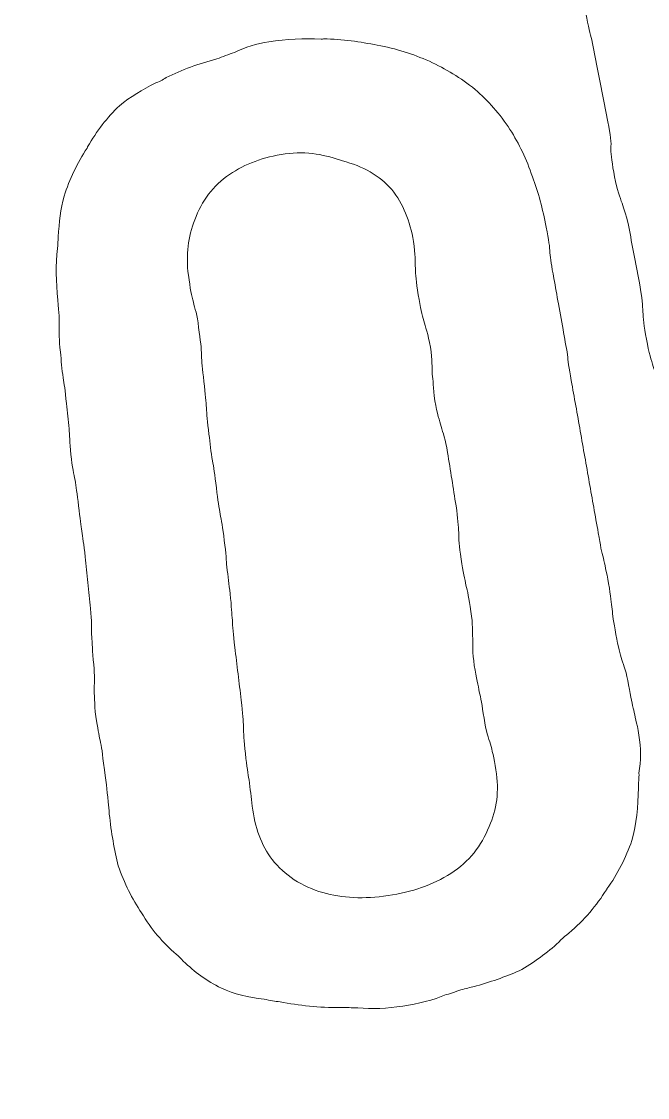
# Model space of a CAD drawing. Header units: inches. Extents: x 66 to 1014, y -940 to -139.
# Drawn here: x 813.6 to 856.4, y -654.5 to -581.1 of the extents above; entities that cross this region are included whole.
import ezdxf

# ---------------------------------------------------------------- set-up
doc = ezdxf.new("R2010")
doc.units = ezdxf.units.IN
doc.header["$MEASUREMENT"] = 0
doc.layers.add('Layer 1', color=7, linetype='Continuous')

# ---------------------------------------------------------------- blocks, each defined once
blk = doc.blocks.new('block 57')
at = {"layer": 'Layer 1', "lineweight": 0}
for points, knots in [([(893.201, -597.286), (897.62, -579.355), (938.695, -527.619), (928.81, -509.165), (928.034, -508.642), (927.006, -508.371), (925.96, -508.371), (913.477, -508.371), (876.821, -539.056), (795.447, -542.429), (786.878, -542.7), (778.815, -542.952), (771.275, -542.952), (701.084, -542.952), (675.613, -529.17), (675.613, -529.17), (675.613, -529.17), (674.314, -510.464), (674.314, -510.464), (674.314, -510.464), (674.837, -503.447), (671.446, -503.952), (653.515, -504.475), (546.669, -593.119), (546.669, -593.119), (546.669, -593.119), (539.381, -597.286), (538.858, -605.873), (538.353, -613.413), (551.089, -620.16), (551.089, -620.16), (551.089, -620.16), (652.721, -699.46), (652.721, -699.46), (652.721, -699.46), (659.233, -703.88), (663.653, -703.88), (664.681, -703.88), (665.998, -703.609), (666.503, -702.581), (667.297, -701.534), (668.072, -676.063), (668.072, -676.063), (668.072, -676.063), (719.286, -693.741), (771.797, -693.741), (775.694, -693.741), (779.338, -693.741), (782.981, -693.471), (838.867, -690.873), (941.041, -665.925), (941.564, -644.855), (942.592, -637.315), (890.603, -610.292), (893.201, -597.286)], [0, 0, 0, 0, 1, 1, 1, 2, 2, 2, 3, 3, 3, 4, 4, 4, 5, 5, 5, 6, 6, 6, 7, 7, 7, 8, 8, 8, 9, 9, 9, 10, 10, 10, 11, 11, 11, 12, 12, 12, 13, 13, 13, 14, 14, 14, 15, 15, 15, 16, 16, 16, 17, 17, 17, 18, 18, 18, 18]), ([(896.863, -627.484), (896.61, -628.764), (896.159, -629.955), (895.528, -631.037), (894.95, -632.21), (894.247, -633.274), (893.273, -634.248), (892.335, -635.168), (891.271, -635.962), (890.008, -636.72), (888.853, -637.459), (887.608, -638.091), (886.238, -638.632), (885.029, -639.119), (883.676, -639.534), (882.215, -639.877), (880.736, -640.238), (879.347, -640.454), (878.048, -640.526), (876.587, -640.652), (875.198, -640.634), (873.863, -640.49), (872.474, -640.382), (871.157, -640.075), (870.003, -639.624), (868.722, -639.173), (867.585, -638.596), (866.557, -637.856), (865.619, -637.099), (864.771, -636.233), (864.086, -635.168), (863.923, -634.97), (863.797, -634.808), (863.635, -634.591), (863.057, -633.852), (862.57, -633.058), (862.192, -632.174), (861.723, -631.128), (861.344, -630.009), (861.127, -628.782), (860.947, -627.809), (860.893, -627.303), (860.875, -626.87), (860.965, -626.438), (860.875, -625.932), (860.694, -624.958), (860.514, -624.038), (860.424, -623.551), (860.297, -623.136), (860.225, -622.722), (860.081, -622.235), (859.901, -621.278), (859.72, -620.358), (859.684, -619.835), (859.648, -619.42), (859.63, -618.987), (859.594, -618.482), (859.413, -617.526), (859.287, -616.913), (859.179, -616.3), (859.071, -615.686), (858.944, -615.055), (858.836, -614.423), (858.71, -613.81), (858.548, -612.89), (858.349, -612.403), (858.205, -612.006), (858.079, -611.591), (857.88, -611.122), (857.7, -610.148), (857.537, -609.228), (857.537, -608.705), (857.501, -608.29), (857.429, -607.875), (857.429, -607.352), (857.249, -606.396), (857.086, -605.476), (856.888, -604.989), (856.762, -604.592), (856.635, -604.195), (856.473, -603.69), (856.293, -602.734), (856.13, -601.814), (856.076, -601.291), (856.058, -600.876), (856.022, -600.461), (856.022, -599.938), (855.842, -599.018), (855.733, -598.387), (855.607, -597.773), (855.481, -597.142), (855.373, -596.529), (855.246, -595.915), (855.138, -595.302), (854.958, -594.346), (854.759, -593.859), (854.633, -593.462), (854.507, -593.065), (854.308, -592.578), (854.128, -591.658), (853.948, -590.738), (853.893, -590.179), (853.857, -589.764), (853.93, -589.313), (853.84, -588.808), (853.659, -587.906), (853.533, -587.274), (853.406, -586.643), (853.298, -586.03), (853.172, -585.417), (853.046, -584.803), (852.938, -584.19), (852.811, -583.577), (852.685, -582.945), (852.577, -582.314), (852.432, -581.917), (852.342, -581.412), (852.162, -580.492), (852, -579.626), (852.504, -578.959), (853.406, -578.778), (854.128, -578.616), (854.489, -578.454), (854.813, -578.345), (855.138, -578.219), (855.571, -578.093), (856.184, -577.912), (856.942, -577.75), (857.303, -577.822), (857.682, -577.786), (858.061, -577.84), (858.403, -577.822), (859.107, -577.66), (859.973, -577.479), (860.55, -577.822), (860.839, -578.67), (860.947, -579.247), (861.073, -579.824), (861.199, -580.402), (861.235, -580.817), (861.344, -581.286), (861.524, -582.152), (861.723, -583.054), (861.921, -583.486), (862.047, -583.847), (862.192, -584.244), (862.372, -584.677), (862.57, -585.597), (862.769, -586.463), (862.805, -586.932), (862.895, -587.329), (862.931, -587.707), (862.985, -588.176), (863.166, -589.096), (863.364, -589.962), (863.508, -590.395), (863.599, -590.81), (863.689, -591.225), (863.815, -591.658), (864.014, -592.542), (864.194, -593.408), (864.338, -593.841), (864.428, -594.256), (864.572, -594.653), (864.717, -595.104), (864.897, -595.969), (865.078, -596.835), (865.132, -597.304), (865.168, -597.719), (865.258, -598.134), (865.294, -598.603), (865.474, -599.469), (865.673, -600.371), (865.727, -600.84), (865.745, -601.219), (865.781, -601.634), (865.836, -602.103), (866.016, -602.987), (866.214, -603.889), (866.359, -604.34), (866.485, -604.736), (866.611, -605.097), (866.81, -605.53), (867.008, -606.432), (867.134, -607.009), (867.261, -607.587), (867.369, -608.164), (867.495, -608.741), (867.621, -609.318), (867.729, -609.896), (867.928, -610.779), (867.964, -611.23), (868, -611.663), (868.09, -612.078), (868.072, -612.547), (868.252, -613.413), (868.379, -613.991), (868.505, -614.568), (868.614, -615.145), (868.74, -615.74), (868.848, -616.318), (868.974, -616.895), (869.154, -617.761), (869.299, -618.194), (869.389, -618.609), (869.516, -619.186), (869.624, -619.763), (869.75, -620.34), (869.93, -621.224), (870.075, -621.657), (870.219, -622.054), (870.345, -622.469), (870.49, -622.902), (870.67, -623.768), (870.869, -624.688), (870.85, -625.157), (870.869, -625.536), (870.796, -625.987), (870.832, -626.456), (871.031, -627.375), (871.301, -628.692), (872.077, -629.775), (872.943, -630.677), (873.863, -631.615), (875.053, -632.21), (876.515, -632.444), (877.867, -632.715), (879.238, -632.823), (880.916, -632.426), (882.468, -632.066), (883.857, -631.434), (884.975, -630.623), (886.184, -629.703), (887.05, -628.566), (887.482, -627.267), (887.699, -626.095), (887.681, -624.85), (887.356, -623.497), (887.212, -622.902), (887.086, -622.307), (886.941, -621.729), (886.797, -621.152), (886.653, -620.575), (886.526, -619.998), (886.382, -619.42), (886.238, -618.843), (886.111, -618.284), (885.967, -617.707), (885.823, -617.129), (885.697, -616.552), (885.48, -615.686), (885.48, -615.217), (885.372, -614.802), (885.336, -614.387), (885.317, -613.9), (885.119, -613.034), (884.903, -612.132), (884.74, -611.699), (884.65, -611.339), (884.542, -610.924), (884.38, -610.491), (884.181, -609.625), (883.947, -608.723), (883.784, -608.272), (883.64, -607.893), (883.55, -607.515), (883.333, -607.099), (883.117, -606.197), (882.919, -605.332), (882.846, -604.863), (882.792, -604.448), (882.702, -604.033), (882.648, -603.564), (882.431, -602.716), (882.287, -602.139), (882.143, -601.562), (881.999, -600.984), (881.872, -600.407), (881.728, -599.848), (881.584, -599.271), (881.439, -598.693), (881.295, -598.116), (881.169, -597.539), (881.024, -596.98), (880.88, -596.402), (880.736, -595.825), (880.519, -594.923), (880.411, -594.508), (880.267, -594.111), (880.158, -593.715), (879.996, -593.264), (879.78, -592.416), (879.563, -591.514), (879.455, -591.045), (879.401, -590.684), (879.257, -590.089), (879.112, -589.493), (878.968, -588.916), (878.751, -588.05), (878.643, -587.599), (878.589, -587.184), (878.499, -586.823), (878.445, -586.354), (878.21, -585.452), (877.994, -584.587), (877.795, -584.154), (877.687, -583.757), (877.543, -583.36), (877.38, -582.927), (877.164, -582.061), (876.947, -581.195), (876.875, -580.745), (876.785, -580.33), (876.731, -579.915), (876.659, -579.446), (876.442, -578.58), (876.226, -577.732), (876.172, -577.263), (876.1, -576.848), (876.009, -576.433), (875.938, -575.964), (875.721, -575.116), (875.522, -574.304), (875.883, -573.727), (876.767, -573.439), (878.102, -573.096), (878.715, -572.879), (879.329, -572.717), (879.942, -572.555), (880.591, -572.338), (881.872, -571.995), (882.684, -571.761), (883.622, -572.086), (883.857, -572.933), (884.109, -573.835), (884.199, -574.341), (884.308, -574.755), (884.434, -575.242), (884.506, -575.712), (884.759, -576.613), (884.993, -577.515), (885.173, -577.948), (885.3, -578.435), (885.462, -578.832), (885.588, -579.319), (885.841, -580.221), (886.075, -581.123), (886.148, -581.592), (886.238, -582.097), (886.292, -582.512), (886.382, -583.017), (886.635, -583.919), (886.797, -584.532), (886.959, -585.164), (887.121, -585.777), (887.194, -586.192), (887.32, -586.697), (887.555, -587.581), (887.807, -588.483), (888.023, -588.916), (888.15, -589.403), (888.312, -589.8), (888.546, -590.269), (888.781, -591.171), (889.016, -592.073), (889.088, -592.524), (889.232, -593.029), (889.395, -593.624), (889.539, -594.238), (889.701, -594.833), (889.954, -595.735), (890.116, -596.168), (890.297, -596.655), (890.405, -597.052), (890.639, -597.521), (890.874, -598.423), (891.108, -599.325), (891.144, -599.848), (891.199, -600.263), (891.288, -600.786), (891.307, -601.255), (891.541, -602.157), (891.776, -603.059), (891.866, -603.564), (891.974, -603.979), (892.046, -604.484), (892.173, -604.935), (892.407, -605.837), (892.641, -606.739), (892.876, -607.208), (893.039, -607.605), (893.327, -608.056), (893.49, -608.488), (893.724, -609.39), (893.977, -610.292), (894.103, -610.798), (894.157, -611.212), (894.283, -611.718), (894.355, -612.169), (894.59, -613.07), (894.824, -613.972), (894.896, -614.478), (895.005, -614.892), (895.113, -615.307), (895.185, -615.812), (895.438, -616.751), (895.672, -617.652), (895.798, -618.158), (895.961, -618.554), (896.123, -619.168), (896.285, -619.781), (896.448, -620.394), (896.772, -621.621), (897.007, -622.757), (897.134, -623.894), (897.169, -625.139), (897.079, -626.329), (896.863, -627.484)], [0, 0, 0, 0, 1, 1, 1, 2, 2, 2, 3, 3, 3, 4, 4, 4, 5, 5, 5, 6, 6, 6, 7, 7, 7, 8, 8, 8, 9, 9, 9, 10, 10, 10, 11, 11, 11, 12, 12, 12, 13, 13, 13, 14, 14, 14, 15, 15, 15, 16, 16, 16, 17, 17, 17, 18, 18, 18, 19, 19, 19, 20, 20, 20, 21, 21, 21, 22, 22, 22, 23, 23, 23, 24, 24, 24, 25, 25, 25, 26, 26, 26, 27, 27, 27, 28, 28, 28, 29, 29, 29, 30, 30, 30, 31, 31, 31, 32, 32, 32, 33, 33, 33, 34, 34, 34, 35, 35, 35, 36, 36, 36, 37, 37, 37, 38, 38, 38, 39, 39, 39, 40, 40, 40, 41, 41, 41, 42, 42, 42, 43, 43, 43, 44, 44, 44, 45, 45, 45, 46, 46, 46, 47, 47, 47, 48, 48, 48, 49, 49, 49, 50, 50, 50, 51, 51, 51, 52, 52, 52, 53, 53, 53, 54, 54, 54, 55, 55, 55, 56, 56, 56, 57, 57, 57, 58, 58, 58, 59, 59, 59, 60, 60, 60, 61, 61, 61, 62, 62, 62, 63, 63, 63, 64, 64, 64, 65, 65, 65, 66, 66, 66, 67, 67, 67, 68, 68, 68, 69, 69, 69, 70, 70, 70, 71, 71, 71, 72, 72, 72, 73, 73, 73, 74, 74, 74, 75, 75, 75, 76, 76, 76, 77, 77, 77, 78, 78, 78, 79, 79, 79, 80, 80, 80, 81, 81, 81, 82, 82, 82, 83, 83, 83, 84, 84, 84, 85, 85, 85, 86, 86, 86, 87, 87, 87, 88, 88, 88, 89, 89, 89, 90, 90, 90, 91, 91, 91, 92, 92, 92, 93, 93, 93, 94, 94, 94, 95, 95, 95, 96, 96, 96, 97, 97, 97, 98, 98, 98, 99, 99, 99, 100, 100, 100, 101, 101, 101, 102, 102, 102, 103, 103, 103, 104, 104, 104, 105, 105, 105, 106, 106, 106, 107, 107, 107, 108, 108, 108, 109, 109, 109, 110, 110, 110, 111, 111, 111, 112, 112, 112, 113, 113, 113, 114, 114, 114, 115, 115, 115, 116, 116, 116, 117, 117, 117, 118, 118, 118, 119, 119, 119, 120, 120, 120, 121, 121, 121, 122, 122, 122, 123, 123, 123, 124, 124, 124, 125, 125, 125, 126, 126, 126, 127, 127, 127, 128, 128, 128, 129, 129, 129, 130, 130, 130, 131, 131, 131, 132, 132, 132, 133, 133, 133, 134, 134, 134, 135, 135, 135, 136, 136, 136, 137, 137, 137, 138, 138, 138, 139, 139, 139, 139]), ([(855.788, -632.354), (855.806, -632.697), (855.751, -633.04), (855.751, -633.365), (855.733, -634.645), (855.607, -635.818), (855.301, -636.954), (854.886, -638.127), (854.344, -639.227), (853.605, -640.256), (853.605, -640.274), (853.587, -640.292), (853.569, -640.31), (852.902, -641.374), (852.053, -642.384), (851.007, -643.268), (850.809, -643.449), (850.611, -643.575), (850.466, -643.737), (849.69, -644.495), (848.771, -645.162), (847.796, -645.757), (846.84, -646.191), (845.83, -646.551), (844.694, -646.876), (844.369, -646.966), (844.044, -647.02), (843.774, -647.11), (843.395, -647.218), (843.016, -647.363), (842.637, -647.471), (841.735, -647.85), (840.707, -648.103), (839.661, -648.247), (838.614, -648.409), (837.55, -648.463), (836.594, -648.373), (836.197, -648.373), (835.801, -648.337), (835.403, -648.355), (833.961, -648.355), (832.589, -648.211), (831.291, -647.958), (830.948, -647.922), (830.605, -647.868), (830.208, -647.778), (829.126, -647.669), (828.152, -647.417), (827.286, -647.02), (826.275, -646.533), (825.446, -645.92), (824.688, -645.18), (824.508, -645), (824.382, -644.838), (824.201, -644.711), (823.299, -643.936), (822.487, -642.998), (821.838, -641.897), (821.189, -640.941), (820.647, -639.859), (820.251, -638.686), (819.98, -637.604), (819.764, -636.395), (819.637, -635.15), (819.619, -634.862), (819.583, -634.591), (819.565, -634.303), (819.475, -633.419), (819.421, -632.968), (819.24, -631.669), (819.15, -630.785), (819.06, -630.334), (818.97, -629.973), (818.934, -629.54), (818.771, -629.089), (818.681, -628.169), (818.609, -627.285), (818.609, -626.816), (818.609, -626.383), (818.627, -625.969), (818.645, -625.554), (818.537, -624.616), (818.465, -623.732), (818.465, -623.263), (818.429, -622.902), (818.429, -622.469), (818.447, -622), (818.356, -621.116), (818.284, -620.539), (818.23, -619.944), (818.176, -619.348), (818.104, -618.771), (818.05, -618.176), (817.996, -617.598), (817.905, -616.714), (817.797, -616.245), (817.761, -615.831), (817.725, -615.47), (817.635, -615.001), (817.545, -614.117), (817.454, -613.251), (817.346, -612.782), (817.31, -612.367), (817.202, -611.952), (817.112, -611.501), (817.022, -610.617), (816.931, -609.733), (816.931, -609.264), (816.895, -608.849), (816.823, -608.272), (816.769, -607.713), (816.715, -607.136), (816.607, -606.197), (816.571, -605.783), (816.48, -605.368), (816.408, -604.791), (816.354, -604.195), (816.3, -603.618), (816.21, -602.734), (816.21, -602.265), (816.21, -601.832), (816.21, -601.417), (816.228, -601.002), (816.12, -600.064), (815.993, -598.82), (815.975, -597.647), (816.102, -596.547), (816.12, -596.276), (816.138, -595.987), (816.156, -595.753), (816.21, -594.761), (816.3, -593.859), (816.552, -592.975), (816.931, -591.82), (817.436, -590.72), (818.122, -589.692), (818.158, -589.638), (818.158, -589.638), (818.158, -589.602), (818.771, -588.537), (819.493, -587.599), (820.323, -586.805), (821.08, -586.192), (821.91, -585.705), (822.776, -585.254), (823.011, -585.182), (823.299, -585.056), (823.516, -584.875), (824.58, -584.37), (825.735, -583.919), (826.979, -583.613), (827.394, -583.45), (827.755, -583.306), (828.188, -583.162), (828.909, -582.819), (829.703, -582.548), (830.533, -582.44), (831.723, -582.26), (832.932, -582.206), (834.086, -582.26), (834.141, -582.26), (834.213, -582.242), (834.267, -582.242), (835.548, -582.26), (836.756, -582.44), (837.929, -582.675), (839.21, -582.891), (840.346, -583.27), (841.483, -583.775), (842.601, -584.28), (843.611, -584.911), (844.603, -585.687), (845.487, -586.463), (846.299, -587.365), (846.984, -588.429), (847.616, -589.403), (848.103, -590.449), (848.518, -591.658), (848.915, -592.704), (849.222, -593.841), (849.456, -595.086), (849.618, -595.987), (849.709, -596.457), (849.709, -596.835), (849.745, -597.25), (849.817, -597.719), (849.979, -598.585), (850.087, -599.162), (850.196, -599.74), (850.286, -600.335), (850.286, -600.335), (850.611, -602.067), (850.611, -602.067), (850.7, -602.662), (850.809, -603.239), (850.917, -603.816), (850.935, -604.195), (851.007, -604.646), (851.169, -605.566), (851.278, -606.144), (851.368, -606.703), (851.476, -607.28), (851.585, -607.857), (851.675, -608.434), (851.783, -609.012), (851.891, -609.589), (851.981, -610.184), (852.089, -610.761), (852.198, -611.339), (852.288, -611.916), (852.396, -612.511), (852.504, -613.07), (852.595, -613.648), (852.703, -614.207), (852.793, -614.784), (852.902, -615.361), (853.01, -615.957), (853.154, -616.823), (853.244, -617.274), (853.37, -617.689), (853.442, -618.103), (853.569, -618.554), (853.713, -619.42), (853.875, -620.304), (853.893, -620.755), (853.966, -621.17), (853.984, -621.549), (854.056, -622.018), (854.218, -622.884), (854.38, -623.804), (854.507, -624.201), (854.615, -624.616), (854.742, -625.012), (854.94, -625.463), (855.084, -626.329), (855.228, -627.213), (855.319, -627.664), (855.445, -628.061), (855.499, -628.44), (855.644, -628.891), (855.788, -629.757), (855.932, -630.623), (855.932, -631.543), (855.788, -632.354)], [0, 0, 0, 0, 1, 1, 1, 2, 2, 2, 3, 3, 3, 4, 4, 4, 5, 5, 5, 6, 6, 6, 7, 7, 7, 8, 8, 8, 9, 9, 9, 10, 10, 10, 11, 11, 11, 12, 12, 12, 13, 13, 13, 14, 14, 14, 15, 15, 15, 16, 16, 16, 17, 17, 17, 18, 18, 18, 19, 19, 19, 20, 20, 20, 21, 21, 21, 22, 22, 22, 23, 23, 23, 24, 24, 24, 25, 25, 25, 26, 26, 26, 27, 27, 27, 28, 28, 28, 29, 29, 29, 30, 30, 30, 31, 31, 31, 32, 32, 32, 33, 33, 33, 34, 34, 34, 35, 35, 35, 36, 36, 36, 37, 37, 37, 38, 38, 38, 39, 39, 39, 40, 40, 40, 41, 41, 41, 42, 42, 42, 43, 43, 43, 44, 44, 44, 45, 45, 45, 46, 46, 46, 47, 47, 47, 48, 48, 48, 49, 49, 49, 50, 50, 50, 51, 51, 51, 52, 52, 52, 53, 53, 53, 54, 54, 54, 55, 55, 55, 56, 56, 56, 57, 57, 57, 58, 58, 58, 59, 59, 59, 60, 60, 60, 61, 61, 61, 62, 62, 62, 63, 63, 63, 64, 64, 64, 65, 65, 65, 66, 66, 66, 67, 67, 67, 68, 68, 68, 69, 69, 69, 70, 70, 70, 71, 71, 71, 72, 72, 72, 73, 73, 73, 74, 74, 74, 75, 75, 75, 76, 76, 76, 77, 77, 77, 78, 78, 78, 79, 79, 79, 80, 80, 80, 81, 81, 81, 81])]:
    blk.add_open_spline(points, degree=3, knots=knots, dxfattribs=at)
blk = doc.blocks.new('block 56')
at = {"layer": 'Layer 1', "lineweight": 0}
for points in [[(846.029, -632.138), (845.884, -631.272), (845.758, -630.767), (845.65, -630.37), (845.523, -629.955), (845.343, -629.522), (845.216, -628.602), (845.072, -627.664), (845, -627.213), (844.892, -626.798), (844.82, -626.383), (844.694, -625.897), (844.549, -625.012), (844.423, -624.093), (844.441, -623.569), (844.441, -623.155), (844.423, -622.722), (844.459, -622.235), (844.315, -621.314), (844.171, -620.394), (844.098, -619.944), (843.972, -619.529), (843.918, -619.114), (843.792, -618.663), (843.647, -617.743), (843.503, -616.823), (843.485, -616.354), (843.485, -615.939), (843.467, -615.506), (843.431, -614.983), (843.305, -614.117), (843.196, -613.503), (843.106, -612.89), (843.016, -612.277), (842.925, -611.681), (842.818, -611.068), (842.727, -610.473), (842.583, -609.553), (842.403, -609.12), (842.294, -608.705), (842.186, -608.29), (842.006, -607.857), (841.861, -606.937), (841.717, -606.017), (841.753, -605.53), (841.681, -605.115), (841.663, -604.701), (841.681, -604.177), (841.555, -603.293), (841.392, -602.373), (841.212, -601.886), (841.104, -601.49), (840.996, -601.075), (840.869, -600.624), (840.725, -599.704), (840.581, -598.82), (840.545, -598.315), (840.527, -597.882), (840.509, -597.467), (840.545, -596.998), (840.4, -596.06), (840.166, -594.689), (839.679, -593.498), (838.921, -592.524), (838.073, -591.586), (836.955, -590.918), (835.548, -590.576), (834.448, -590.179), (833.148, -589.872), (831.633, -590.089), (830.172, -590.305), (828.891, -590.774), (827.845, -591.496), (826.709, -592.253), (825.951, -593.3), (825.464, -594.598), (825.013, -595.735), (824.869, -596.98), (825.031, -598.369), (825.157, -599.289), (825.266, -599.794), (825.373, -600.209), (825.482, -600.624), (825.626, -601.057), (825.735, -601.94), (825.861, -602.86), (825.915, -603.33), (825.933, -603.853), (825.933, -604.267), (825.987, -604.736), (826.095, -605.62), (826.204, -606.54), (826.222, -607.009), (826.275, -607.424), (826.275, -607.839), (826.33, -608.362), (826.438, -609.228), (826.51, -609.841), (826.582, -610.437), (826.673, -611.032), (826.762, -611.447), (826.835, -611.952), (826.943, -612.89), (827.051, -613.756), (827.124, -614.279), (827.213, -614.676), (827.268, -615.091), (827.376, -615.56), (827.484, -616.48), (827.611, -617.4), (827.611, -617.869), (827.664, -618.284), (827.737, -618.897), (827.809, -619.493), (827.881, -620.106), (827.989, -621.026), (827.989, -621.495), (828.043, -621.91), (828.043, -622.343), (828.098, -622.848), (828.206, -623.768), (828.278, -624.363), (828.35, -624.976), (828.422, -625.571), (828.494, -626.167), (828.566, -626.78), (828.639, -627.375), (828.765, -628.313), (828.765, -628.782), (828.801, -629.197), (828.801, -629.612), (828.819, -630.081), (828.928, -631.019), (829.036, -631.939), (829.09, -632.408), (829.18, -632.805), (829.252, -633.419), (829.324, -634.014), (829.396, -634.609), (829.559, -636.052), (830.028, -637.261), (830.749, -638.253), (831.597, -639.318), (832.788, -640.093), (834.213, -640.508), (835.53, -640.887), (837.027, -640.959), (838.668, -640.707), (840.292, -640.472), (841.717, -639.967), (842.944, -639.209), (844.207, -638.397), (845.036, -637.315), (845.56, -635.998), (846.101, -634.826), (846.245, -633.581), (846.029, -632.138)], [(846.029, -632.138), (845.884, -631.272), (845.758, -630.767), (845.65, -630.37), (845.523, -629.955), (845.343, -629.522), (845.216, -628.602), (845.072, -627.664), (845, -627.213), (844.892, -626.798), (844.82, -626.383), (844.694, -625.897), (844.549, -625.012), (844.423, -624.093), (844.441, -623.569), (844.441, -623.155), (844.423, -622.722), (844.459, -622.235), (844.315, -621.314), (844.171, -620.394), (844.098, -619.944), (843.972, -619.529), (843.918, -619.114), (843.792, -618.663), (843.647, -617.743), (843.503, -616.823), (843.485, -616.354), (843.485, -615.939), (843.467, -615.506), (843.431, -614.983), (843.305, -614.117), (843.196, -613.503), (843.106, -612.89), (843.016, -612.277), (842.925, -611.681), (842.818, -611.068), (842.727, -610.473), (842.583, -609.553), (842.403, -609.12), (842.294, -608.705), (842.186, -608.29), (842.006, -607.857), (841.861, -606.937), (841.717, -606.017), (841.753, -605.53), (841.681, -605.115), (841.663, -604.701), (841.681, -604.177), (841.555, -603.293), (841.392, -602.373), (841.212, -601.886), (841.104, -601.49), (840.996, -601.075), (840.869, -600.624), (840.725, -599.704), (840.581, -598.82), (840.545, -598.315), (840.527, -597.882), (840.509, -597.467), (840.545, -596.998), (840.4, -596.06), (840.166, -594.689), (839.679, -593.498), (838.921, -592.524), (838.073, -591.586), (836.955, -590.918), (835.548, -590.576), (834.448, -590.179), (833.148, -589.872), (831.633, -590.089), (830.172, -590.305), (828.891, -590.774), (827.845, -591.496), (826.709, -592.253), (825.951, -593.3), (825.464, -594.598), (825.013, -595.735), (824.869, -596.98), (825.031, -598.369), (825.157, -599.289), (825.266, -599.794), (825.373, -600.209), (825.482, -600.624), (825.626, -601.057), (825.735, -601.94), (825.861, -602.86), (825.915, -603.33), (825.933, -603.853), (825.933, -604.267), (825.987, -604.736), (826.095, -605.62), (826.204, -606.54), (826.222, -607.009), (826.275, -607.424), (826.275, -607.839), (826.33, -608.362), (826.438, -609.228), (826.51, -609.841), (826.582, -610.437), (826.673, -611.032), (826.762, -611.447), (826.835, -611.952), (826.943, -612.89), (827.051, -613.756), (827.124, -614.279), (827.213, -614.676), (827.268, -615.091), (827.376, -615.56), (827.484, -616.48), (827.611, -617.4), (827.611, -617.869), (827.664, -618.284), (827.737, -618.897), (827.809, -619.493), (827.881, -620.106), (827.989, -621.026), (827.989, -621.495), (828.043, -621.91), (828.043, -622.343), (828.098, -622.848), (828.206, -623.768), (828.278, -624.363), (828.35, -624.976), (828.422, -625.571), (828.494, -626.167), (828.566, -626.78), (828.639, -627.375), (828.765, -628.313), (828.765, -628.782), (828.801, -629.197), (828.801, -629.612), (828.819, -630.081), (828.928, -631.019), (829.036, -631.939), (829.09, -632.408), (829.18, -632.805), (829.252, -633.419), (829.324, -634.014), (829.396, -634.609), (829.559, -636.052), (830.028, -637.261), (830.749, -638.253), (831.597, -639.318), (832.788, -640.093), (834.213, -640.508), (835.53, -640.887), (837.027, -640.959), (838.668, -640.707), (840.292, -640.472), (841.717, -639.967), (842.944, -639.209), (844.207, -638.397), (845.036, -637.315), (845.56, -635.998), (846.101, -634.826), (846.245, -633.581), (846.029, -632.138)], [(846.029, -632.138), (845.884, -631.272), (845.758, -630.767), (845.65, -630.37), (845.523, -629.955), (845.343, -629.522), (845.216, -628.602), (845.072, -627.664), (845, -627.213), (844.892, -626.798), (844.82, -626.383), (844.694, -625.897), (844.549, -625.012), (844.423, -624.093), (844.441, -623.569), (844.441, -623.155), (844.423, -622.722), (844.459, -622.235), (844.315, -621.314), (844.171, -620.394), (844.098, -619.944), (843.972, -619.529), (843.918, -619.114), (843.792, -618.663), (843.647, -617.743), (843.503, -616.823), (843.485, -616.354), (843.485, -615.939), (843.467, -615.506), (843.431, -614.983), (843.305, -614.117), (843.196, -613.503), (843.106, -612.89), (843.016, -612.277), (842.925, -611.681), (842.818, -611.068), (842.727, -610.473), (842.583, -609.553), (842.403, -609.12), (842.294, -608.705), (842.186, -608.29), (842.006, -607.857), (841.861, -606.937), (841.717, -606.017), (841.753, -605.53), (841.681, -605.115), (841.663, -604.701), (841.681, -604.177), (841.555, -603.293), (841.392, -602.373), (841.212, -601.886), (841.104, -601.49), (840.996, -601.075), (840.869, -600.624), (840.725, -599.704), (840.581, -598.82), (840.545, -598.315), (840.527, -597.882), (840.509, -597.467), (840.545, -596.998), (840.4, -596.06), (840.166, -594.689), (839.679, -593.498), (838.921, -592.524), (838.073, -591.586), (836.955, -590.918), (835.548, -590.576), (834.448, -590.179), (833.148, -589.872), (831.633, -590.089), (830.172, -590.305), (828.891, -590.774), (827.845, -591.496), (826.709, -592.253), (825.951, -593.3), (825.464, -594.598), (825.013, -595.735), (824.869, -596.98), (825.031, -598.369), (825.157, -599.289), (825.266, -599.794), (825.373, -600.209), (825.482, -600.624), (825.626, -601.057), (825.735, -601.94), (825.861, -602.86), (825.915, -603.33), (825.933, -603.853), (825.933, -604.267), (825.987, -604.736), (826.095, -605.62), (826.204, -606.54), (826.222, -607.009), (826.275, -607.424), (826.275, -607.839), (826.33, -608.362), (826.438, -609.228), (826.51, -609.841), (826.582, -610.437), (826.673, -611.032), (826.762, -611.447), (826.835, -611.952), (826.943, -612.89), (827.051, -613.756), (827.124, -614.279), (827.213, -614.676), (827.268, -615.091), (827.376, -615.56), (827.484, -616.48), (827.611, -617.4), (827.611, -617.869), (827.664, -618.284), (827.737, -618.897), (827.809, -619.493), (827.881, -620.106), (827.989, -621.026), (827.989, -621.495), (828.043, -621.91), (828.043, -622.343), (828.098, -622.848), (828.206, -623.768), (828.278, -624.363), (828.35, -624.976), (828.422, -625.571), (828.494, -626.167), (828.566, -626.78), (828.639, -627.375), (828.765, -628.313), (828.765, -628.782), (828.801, -629.197), (828.801, -629.612), (828.819, -630.081), (828.928, -631.019), (829.036, -631.939), (829.09, -632.408), (829.18, -632.805), (829.252, -633.419), (829.324, -634.014), (829.396, -634.609), (829.559, -636.052), (830.028, -637.261), (830.749, -638.253), (831.597, -639.318), (832.788, -640.093), (834.213, -640.508), (835.53, -640.887), (837.027, -640.959), (838.668, -640.707), (840.292, -640.472), (841.717, -639.967), (842.944, -639.209), (844.207, -638.397), (845.036, -637.315), (845.56, -635.998), (846.101, -634.826), (846.245, -633.581), (846.029, -632.138)], [(846.029, -632.138), (845.884, -631.272), (845.758, -630.767), (845.65, -630.37), (845.523, -629.955), (845.343, -629.522), (845.216, -628.602), (845.072, -627.664), (845, -627.213), (844.892, -626.798), (844.82, -626.383), (844.694, -625.897), (844.549, -625.012), (844.423, -624.093), (844.441, -623.569), (844.441, -623.155), (844.423, -622.722), (844.459, -622.235), (844.315, -621.314), (844.171, -620.394), (844.098, -619.944), (843.972, -619.529), (843.918, -619.114), (843.792, -618.663), (843.647, -617.743), (843.503, -616.823), (843.485, -616.354), (843.485, -615.939), (843.467, -615.506), (843.431, -614.983), (843.305, -614.117), (843.196, -613.503), (843.106, -612.89), (843.016, -612.277), (842.925, -611.681), (842.818, -611.068), (842.727, -610.473), (842.583, -609.553), (842.403, -609.12), (842.294, -608.705), (842.186, -608.29), (842.006, -607.857), (841.861, -606.937), (841.717, -606.017), (841.753, -605.53), (841.681, -605.115), (841.663, -604.701), (841.681, -604.177), (841.555, -603.293), (841.392, -602.373), (841.212, -601.886), (841.104, -601.49), (840.996, -601.075), (840.869, -600.624), (840.725, -599.704), (840.581, -598.82), (840.545, -598.315), (840.527, -597.882), (840.509, -597.467), (840.545, -596.998), (840.4, -596.06), (840.166, -594.689), (839.679, -593.498), (838.921, -592.524), (838.073, -591.586), (836.955, -590.918), (835.548, -590.576), (834.448, -590.179), (833.148, -589.872), (831.633, -590.089), (830.172, -590.305), (828.891, -590.774), (827.845, -591.496), (826.709, -592.253), (825.951, -593.3), (825.464, -594.598), (825.013, -595.735), (824.869, -596.98), (825.031, -598.369), (825.157, -599.289), (825.266, -599.794), (825.373, -600.209), (825.482, -600.624), (825.626, -601.057), (825.735, -601.94), (825.861, -602.86), (825.915, -603.33), (825.933, -603.853), (825.933, -604.267), (825.987, -604.736), (826.095, -605.62), (826.204, -606.54), (826.222, -607.009), (826.275, -607.424), (826.275, -607.839), (826.33, -608.362), (826.438, -609.228), (826.51, -609.841), (826.582, -610.437), (826.673, -611.032), (826.762, -611.447), (826.835, -611.952), (826.943, -612.89), (827.051, -613.756), (827.124, -614.279), (827.213, -614.676), (827.268, -615.091), (827.376, -615.56), (827.484, -616.48), (827.611, -617.4), (827.611, -617.869), (827.664, -618.284), (827.737, -618.897), (827.809, -619.493), (827.881, -620.106), (827.989, -621.026), (827.989, -621.495), (828.043, -621.91), (828.043, -622.343), (828.098, -622.848), (828.206, -623.768), (828.278, -624.363), (828.35, -624.976), (828.422, -625.571), (828.494, -626.167), (828.566, -626.78), (828.639, -627.375), (828.765, -628.313), (828.765, -628.782), (828.801, -629.197), (828.801, -629.612), (828.819, -630.081), (828.928, -631.019), (829.036, -631.939), (829.09, -632.408), (829.18, -632.805), (829.252, -633.419), (829.324, -634.014), (829.396, -634.609), (829.559, -636.052), (830.028, -637.261), (830.749, -638.253), (831.597, -639.318), (832.788, -640.093), (834.213, -640.508), (835.53, -640.887), (837.027, -640.959), (838.668, -640.707), (840.292, -640.472), (841.717, -639.967), (842.944, -639.209), (844.207, -638.397), (845.036, -637.315), (845.56, -635.998), (846.101, -634.826), (846.245, -633.581), (846.029, -632.138)], [(846.029, -632.138), (845.884, -631.272), (845.758, -630.767), (845.65, -630.37), (845.523, -629.955), (845.343, -629.522), (845.216, -628.602), (845.072, -627.664), (845, -627.213), (844.892, -626.798), (844.82, -626.383), (844.694, -625.897), (844.549, -625.012), (844.423, -624.093), (844.441, -623.569), (844.441, -623.155), (844.423, -622.722), (844.459, -622.235), (844.315, -621.314), (844.171, -620.394), (844.098, -619.944), (843.972, -619.529), (843.918, -619.114), (843.792, -618.663), (843.647, -617.743), (843.503, -616.823), (843.485, -616.354), (843.485, -615.939), (843.467, -615.506), (843.431, -614.983), (843.305, -614.117), (843.196, -613.503), (843.106, -612.89), (843.016, -612.277), (842.925, -611.681), (842.818, -611.068), (842.727, -610.473), (842.583, -609.553), (842.403, -609.12), (842.294, -608.705), (842.186, -608.29), (842.006, -607.857), (841.861, -606.937), (841.717, -606.017), (841.753, -605.53), (841.681, -605.115), (841.663, -604.701), (841.681, -604.177), (841.555, -603.293), (841.392, -602.373), (841.212, -601.886), (841.104, -601.49), (840.996, -601.075), (840.869, -600.624), (840.725, -599.704), (840.581, -598.82), (840.545, -598.315), (840.527, -597.882), (840.509, -597.467), (840.545, -596.998), (840.4, -596.06), (840.166, -594.689), (839.679, -593.498), (838.921, -592.524), (838.073, -591.586), (836.955, -590.918), (835.548, -590.576), (834.448, -590.179), (833.148, -589.872), (831.633, -590.089), (830.172, -590.305), (828.891, -590.774), (827.845, -591.496), (826.709, -592.253), (825.951, -593.3), (825.464, -594.598), (825.013, -595.735), (824.869, -596.98), (825.031, -598.369), (825.157, -599.289), (825.266, -599.794), (825.373, -600.209), (825.482, -600.624), (825.626, -601.057), (825.735, -601.94), (825.861, -602.86), (825.915, -603.33), (825.933, -603.853), (825.933, -604.267), (825.987, -604.736), (826.095, -605.62), (826.204, -606.54), (826.222, -607.009), (826.275, -607.424), (826.275, -607.839), (826.33, -608.362), (826.438, -609.228), (826.51, -609.841), (826.582, -610.437), (826.673, -611.032), (826.762, -611.447), (826.835, -611.952), (826.943, -612.89), (827.051, -613.756), (827.124, -614.279), (827.213, -614.676), (827.268, -615.091), (827.376, -615.56), (827.484, -616.48), (827.611, -617.4), (827.611, -617.869), (827.664, -618.284), (827.737, -618.897), (827.809, -619.493), (827.881, -620.106), (827.989, -621.026), (827.989, -621.495), (828.043, -621.91), (828.043, -622.343), (828.098, -622.848), (828.206, -623.768), (828.278, -624.363), (828.35, -624.976), (828.422, -625.571), (828.494, -626.167), (828.566, -626.78), (828.639, -627.375), (828.765, -628.313), (828.765, -628.782), (828.801, -629.197), (828.801, -629.612), (828.819, -630.081), (828.928, -631.019), (829.036, -631.939), (829.09, -632.408), (829.18, -632.805), (829.252, -633.419), (829.324, -634.014), (829.396, -634.609), (829.559, -636.052), (830.028, -637.261), (830.749, -638.253), (831.597, -639.318), (832.788, -640.093), (834.213, -640.508), (835.53, -640.887), (837.027, -640.959), (838.668, -640.707), (840.292, -640.472), (841.717, -639.967), (842.944, -639.209), (844.207, -638.397), (845.036, -637.315), (845.56, -635.998), (846.101, -634.826), (846.245, -633.581), (846.029, -632.138)], [(846.029, -632.138), (845.884, -631.272), (845.758, -630.767), (845.65, -630.37), (845.523, -629.955), (845.343, -629.522), (845.216, -628.602), (845.072, -627.664), (845, -627.213), (844.892, -626.798), (844.82, -626.383), (844.694, -625.897), (844.549, -625.012), (844.423, -624.093), (844.441, -623.569), (844.441, -623.155), (844.423, -622.722), (844.459, -622.235), (844.315, -621.314), (844.171, -620.394), (844.098, -619.944), (843.972, -619.529), (843.918, -619.114), (843.792, -618.663), (843.647, -617.743), (843.503, -616.823), (843.485, -616.354), (843.485, -615.939), (843.467, -615.506), (843.431, -614.983), (843.305, -614.117), (843.196, -613.503), (843.106, -612.89), (843.016, -612.277), (842.925, -611.681), (842.818, -611.068), (842.727, -610.473), (842.583, -609.553), (842.403, -609.12), (842.294, -608.705), (842.186, -608.29), (842.006, -607.857), (841.861, -606.937), (841.717, -606.017), (841.753, -605.53), (841.681, -605.115), (841.663, -604.701), (841.681, -604.177), (841.555, -603.293), (841.392, -602.373), (841.212, -601.886), (841.104, -601.49), (840.996, -601.075), (840.869, -600.624), (840.725, -599.704), (840.581, -598.82), (840.545, -598.315), (840.527, -597.882), (840.509, -597.467), (840.545, -596.998), (840.4, -596.06), (840.166, -594.689), (839.679, -593.498), (838.921, -592.524), (838.073, -591.586), (836.955, -590.918), (835.548, -590.576), (834.448, -590.179), (833.148, -589.872), (831.633, -590.089), (830.172, -590.305), (828.891, -590.774), (827.845, -591.496), (826.709, -592.253), (825.951, -593.3), (825.464, -594.598), (825.013, -595.735), (824.869, -596.98), (825.031, -598.369), (825.157, -599.289), (825.266, -599.794), (825.373, -600.209), (825.482, -600.624), (825.626, -601.057), (825.735, -601.94), (825.861, -602.86), (825.915, -603.33), (825.933, -603.853), (825.933, -604.267), (825.987, -604.736), (826.095, -605.62), (826.204, -606.54), (826.222, -607.009), (826.275, -607.424), (826.275, -607.839), (826.33, -608.362), (826.438, -609.228), (826.51, -609.841), (826.582, -610.437), (826.673, -611.032), (826.762, -611.447), (826.835, -611.952), (826.943, -612.89), (827.051, -613.756), (827.124, -614.279), (827.213, -614.676), (827.268, -615.091), (827.376, -615.56), (827.484, -616.48), (827.611, -617.4), (827.611, -617.869), (827.664, -618.284), (827.737, -618.897), (827.809, -619.493), (827.881, -620.106), (827.989, -621.026), (827.989, -621.495), (828.043, -621.91), (828.043, -622.343), (828.098, -622.848), (828.206, -623.768), (828.278, -624.363), (828.35, -624.976), (828.422, -625.571), (828.494, -626.167), (828.566, -626.78), (828.639, -627.375), (828.765, -628.313), (828.765, -628.782), (828.801, -629.197), (828.801, -629.612), (828.819, -630.081), (828.928, -631.019), (829.036, -631.939), (829.09, -632.408), (829.18, -632.805), (829.252, -633.419), (829.324, -634.014), (829.396, -634.609), (829.559, -636.052), (830.028, -637.261), (830.749, -638.253), (831.597, -639.318), (832.788, -640.093), (834.213, -640.508), (835.53, -640.887), (837.027, -640.959), (838.668, -640.707), (840.292, -640.472), (841.717, -639.967), (842.944, -639.209), (844.207, -638.397), (845.036, -637.315), (845.56, -635.998), (846.101, -634.826), (846.245, -633.581), (846.029, -632.138)], [(845.65, -630.37), (845.523, -629.955), (845.343, -629.522), (845.216, -628.602), (845.072, -627.664), (845, -627.213), (844.892, -626.798), (844.82, -626.383), (844.694, -625.897), (844.549, -625.012), (844.423, -624.093), (844.441, -623.569), (844.441, -623.155), (844.423, -622.722), (844.459, -622.235), (844.315, -621.314), (844.171, -620.394), (844.098, -619.944), (843.972, -619.529), (843.918, -619.114), (843.792, -618.663), (843.647, -617.743), (843.503, -616.823), (843.485, -616.354), (843.485, -615.939), (843.467, -615.506), (843.431, -614.983), (843.305, -614.117), (843.196, -613.503), (843.106, -612.89), (843.016, -612.277), (842.925, -611.681), (842.818, -611.068), (842.727, -610.473), (842.583, -609.553), (842.403, -609.12), (842.294, -608.705), (842.186, -608.29), (842.006, -607.857), (841.861, -606.937), (841.717, -606.017), (841.753, -605.53), (841.681, -605.115), (841.663, -604.701), (841.681, -604.177), (841.555, -603.293), (841.392, -602.373), (841.212, -601.886), (841.104, -601.49), (840.996, -601.075), (840.869, -600.624), (840.725, -599.704), (840.581, -598.82), (840.545, -598.315), (840.527, -597.882), (840.509, -597.467), (840.545, -596.998), (840.4, -596.06), (840.166, -594.689), (839.679, -593.498), (838.921, -592.524), (838.073, -591.586), (836.955, -590.918), (835.548, -590.576), (834.448, -590.179), (833.148, -589.872), (831.633, -590.089), (830.172, -590.305), (828.891, -590.774), (827.845, -591.496), (826.709, -592.253), (825.951, -593.3), (825.464, -594.598), (825.013, -595.735), (824.869, -596.98), (825.031, -598.369), (825.157, -599.289), (825.266, -599.794), (825.373, -600.209), (825.482, -600.624), (825.626, -601.057), (825.735, -601.94), (825.861, -602.86), (825.915, -603.33), (825.933, -603.853), (825.933, -604.267), (825.987, -604.736), (826.095, -605.62), (826.204, -606.54), (826.222, -607.009), (826.275, -607.424), (826.275, -607.839), (826.33, -608.362), (826.438, -609.228), (826.51, -609.841), (826.582, -610.437), (826.673, -611.032), (826.762, -611.447), (826.835, -611.952), (826.943, -612.89), (827.051, -613.756), (827.124, -614.279), (827.213, -614.676), (827.268, -615.091), (827.376, -615.56), (827.484, -616.48), (827.611, -617.4), (827.611, -617.869), (827.664, -618.284), (827.737, -618.897), (827.809, -619.493), (827.881, -620.106), (827.989, -621.026), (827.989, -621.495), (828.043, -621.91), (828.043, -622.343), (828.098, -622.848), (828.206, -623.768), (828.278, -624.363), (828.35, -624.976), (828.422, -625.571), (828.494, -626.167), (828.566, -626.78), (828.639, -627.375), (828.765, -628.313), (828.765, -628.782), (828.801, -629.197), (828.801, -629.612), (828.819, -630.081), (828.928, -631.019), (829.036, -631.939), (829.09, -632.408), (829.18, -632.805), (829.252, -633.419), (829.324, -634.014), (829.396, -634.609), (829.559, -636.052), (830.028, -637.261), (830.749, -638.253), (831.597, -639.318), (832.788, -640.093), (834.213, -640.508), (835.53, -640.887), (837.027, -640.959), (838.668, -640.707), (840.292, -640.472), (841.717, -639.967), (842.944, -639.209), (844.207, -638.397), (845.036, -637.315), (845.56, -635.998), (846.101, -634.826), (846.245, -633.581), (846.029, -632.138), (845.884, -631.272), (845.758, -630.767), (845.65, -630.37)], [(846.029, -632.138), (845.884, -631.272), (845.758, -630.767), (845.65, -630.37), (845.523, -629.955), (845.343, -629.522), (845.216, -628.602), (845.072, -627.664), (845, -627.213), (844.892, -626.798), (844.82, -626.383), (844.694, -625.897), (844.549, -625.012), (844.423, -624.093), (844.441, -623.569), (844.441, -623.155), (844.423, -622.722), (844.459, -622.235), (844.315, -621.314), (844.171, -620.394), (844.098, -619.944), (843.972, -619.529), (843.918, -619.114), (843.792, -618.663), (843.647, -617.743), (843.503, -616.823), (843.485, -616.354), (843.485, -615.939), (843.467, -615.506), (843.431, -614.983), (843.305, -614.117), (843.196, -613.503), (843.106, -612.89), (843.016, -612.277), (842.925, -611.681), (842.818, -611.068), (842.727, -610.473), (842.583, -609.553), (842.403, -609.12), (842.294, -608.705), (842.186, -608.29), (842.006, -607.857), (841.861, -606.937), (841.717, -606.017), (841.753, -605.53), (841.681, -605.115), (841.663, -604.701), (841.681, -604.177), (841.555, -603.293), (841.392, -602.373), (841.212, -601.886), (841.104, -601.49), (840.996, -601.075), (840.869, -600.624), (840.725, -599.704), (840.581, -598.82), (840.545, -598.315), (840.527, -597.882), (840.509, -597.467), (840.545, -596.998), (840.4, -596.06), (840.166, -594.689), (839.679, -593.498), (838.921, -592.524), (838.073, -591.586), (836.955, -590.918), (835.548, -590.576), (834.448, -590.179), (833.148, -589.872), (831.633, -590.089), (830.172, -590.305), (828.891, -590.774), (827.845, -591.496), (826.709, -592.253), (825.951, -593.3), (825.464, -594.598), (825.013, -595.735), (824.869, -596.98), (825.031, -598.369), (825.157, -599.289), (825.266, -599.794), (825.373, -600.209), (825.482, -600.624), (825.626, -601.057), (825.735, -601.94), (825.861, -602.86), (825.915, -603.33), (825.933, -603.853), (825.933, -604.267), (825.987, -604.736), (826.095, -605.62), (826.204, -606.54), (826.222, -607.009), (826.275, -607.424), (826.275, -607.839), (826.33, -608.362), (826.438, -609.228), (826.51, -609.841), (826.582, -610.437), (826.673, -611.032), (826.762, -611.447), (826.835, -611.952), (826.943, -612.89), (827.051, -613.756), (827.124, -614.279), (827.213, -614.676), (827.268, -615.091), (827.376, -615.56), (827.484, -616.48), (827.611, -617.4), (827.611, -617.869), (827.664, -618.284), (827.737, -618.897), (827.809, -619.493), (827.881, -620.106), (827.989, -621.026), (827.989, -621.495), (828.043, -621.91), (828.043, -622.343), (828.098, -622.848), (828.206, -623.768), (828.278, -624.363), (828.35, -624.976), (828.422, -625.571), (828.494, -626.167), (828.566, -626.78), (828.639, -627.375), (828.765, -628.313), (828.765, -628.782), (828.801, -629.197), (828.801, -629.612), (828.819, -630.081), (828.928, -631.019), (829.036, -631.939), (829.09, -632.408), (829.18, -632.805), (829.252, -633.419), (829.324, -634.014), (829.396, -634.609), (829.559, -636.052), (830.028, -637.261), (830.749, -638.253), (831.597, -639.318), (832.788, -640.093), (834.213, -640.508), (835.53, -640.887), (837.027, -640.959), (838.668, -640.707), (840.292, -640.472), (841.717, -639.967), (842.944, -639.209), (844.207, -638.397), (845.036, -637.315), (845.56, -635.998), (846.101, -634.826), (846.245, -633.581), (846.029, -632.138)], [(846.029, -632.138), (845.884, -631.272), (845.758, -630.767), (845.65, -630.37), (845.523, -629.955), (845.343, -629.522), (845.216, -628.602), (845.072, -627.664), (845, -627.213), (844.892, -626.798), (844.82, -626.383), (844.694, -625.897), (844.549, -625.012), (844.423, -624.093), (844.441, -623.569), (844.441, -623.155), (844.423, -622.722), (844.459, -622.235), (844.315, -621.314), (844.171, -620.394), (844.098, -619.944), (843.972, -619.529), (843.918, -619.114), (843.792, -618.663), (843.647, -617.743), (843.503, -616.823), (843.485, -616.354), (843.485, -615.939), (843.467, -615.506), (843.431, -614.983), (843.305, -614.117), (843.196, -613.503), (843.106, -612.89), (843.016, -612.277), (842.925, -611.681), (842.818, -611.068), (842.727, -610.473), (842.583, -609.553), (842.403, -609.12), (842.294, -608.705), (842.186, -608.29), (842.006, -607.857), (841.861, -606.937), (841.717, -606.017), (841.753, -605.53), (841.681, -605.115), (841.663, -604.701), (841.681, -604.177), (841.555, -603.293), (841.392, -602.373), (841.212, -601.886), (841.104, -601.49), (840.996, -601.075), (840.869, -600.624), (840.725, -599.704), (840.581, -598.82), (840.545, -598.315), (840.527, -597.882), (840.509, -597.467), (840.545, -596.998), (840.4, -596.06), (840.166, -594.689), (839.679, -593.498), (838.921, -592.524), (838.073, -591.586), (836.955, -590.918), (835.548, -590.576), (834.448, -590.179), (833.148, -589.872), (831.633, -590.089), (830.172, -590.305), (828.891, -590.774), (827.845, -591.496), (826.709, -592.253), (825.951, -593.3), (825.464, -594.598), (825.013, -595.735), (824.869, -596.98), (825.031, -598.369), (825.157, -599.289), (825.266, -599.794), (825.373, -600.209), (825.482, -600.624), (825.626, -601.057), (825.735, -601.94), (825.861, -602.86), (825.915, -603.33), (825.933, -603.853), (825.933, -604.267), (825.987, -604.736), (826.095, -605.62), (826.204, -606.54), (826.222, -607.009), (826.275, -607.424), (826.275, -607.839), (826.33, -608.362), (826.438, -609.228), (826.51, -609.841), (826.582, -610.437), (826.673, -611.032), (826.762, -611.447), (826.835, -611.952), (826.943, -612.89), (827.051, -613.756), (827.124, -614.279), (827.213, -614.676), (827.268, -615.091), (827.376, -615.56), (827.484, -616.48), (827.611, -617.4), (827.611, -617.869), (827.664, -618.284), (827.737, -618.897), (827.809, -619.493), (827.881, -620.106), (827.989, -621.026), (827.989, -621.495), (828.043, -621.91), (828.043, -622.343), (828.098, -622.848), (828.206, -623.768), (828.278, -624.363), (828.35, -624.976), (828.422, -625.571), (828.494, -626.167), (828.566, -626.78), (828.639, -627.375), (828.765, -628.313), (828.765, -628.782), (828.801, -629.197), (828.801, -629.612), (828.819, -630.081), (828.928, -631.019), (829.036, -631.939), (829.09, -632.408), (829.18, -632.805), (829.252, -633.419), (829.324, -634.014), (829.396, -634.609), (829.559, -636.052), (830.028, -637.261), (830.749, -638.253), (831.597, -639.318), (832.788, -640.093), (834.213, -640.508), (835.53, -640.887), (837.027, -640.959), (838.668, -640.707), (840.292, -640.472), (841.717, -639.967), (842.944, -639.209), (844.207, -638.397), (845.036, -637.315), (845.56, -635.998), (846.101, -634.826), (846.245, -633.581), (846.029, -632.138)], [(846.029, -632.138), (845.884, -631.272), (845.758, -630.767), (845.65, -630.37), (845.523, -629.955), (845.343, -629.522), (845.216, -628.602), (845.072, -627.664), (845, -627.213), (844.892, -626.798), (844.82, -626.383), (844.694, -625.897), (844.549, -625.012), (844.423, -624.093), (844.441, -623.569), (844.441, -623.155), (844.423, -622.722), (844.459, -622.235), (844.315, -621.314), (844.171, -620.394), (844.098, -619.944), (843.972, -619.529), (843.918, -619.114), (843.792, -618.663), (843.647, -617.743), (843.503, -616.823), (843.485, -616.354), (843.485, -615.939), (843.467, -615.506), (843.431, -614.983), (843.305, -614.117), (843.196, -613.503), (843.106, -612.89), (843.016, -612.277), (842.925, -611.681), (842.818, -611.068), (842.727, -610.473), (842.583, -609.553), (842.403, -609.12), (842.294, -608.705), (842.186, -608.29), (842.006, -607.857), (841.861, -606.937), (841.717, -606.017), (841.753, -605.53), (841.681, -605.115), (841.663, -604.701), (841.681, -604.177), (841.555, -603.293), (841.392, -602.373), (841.212, -601.886), (841.104, -601.49), (840.996, -601.075), (840.869, -600.624), (840.725, -599.704), (840.581, -598.82), (840.545, -598.315), (840.527, -597.882), (840.509, -597.467), (840.545, -596.998), (840.4, -596.06), (840.166, -594.689), (839.679, -593.498), (838.921, -592.524), (838.073, -591.586), (836.955, -590.918), (835.548, -590.576), (834.448, -590.179), (833.148, -589.872), (831.633, -590.089), (830.172, -590.305), (828.891, -590.774), (827.845, -591.496), (826.709, -592.253), (825.951, -593.3), (825.464, -594.598), (825.013, -595.735), (824.869, -596.98), (825.031, -598.369), (825.157, -599.289), (825.266, -599.794), (825.373, -600.209), (825.482, -600.624), (825.626, -601.057), (825.735, -601.94), (825.861, -602.86), (825.915, -603.33), (825.933, -603.853), (825.933, -604.267), (825.987, -604.736), (826.095, -605.62), (826.204, -606.54), (826.222, -607.009), (826.275, -607.424), (826.275, -607.839), (826.33, -608.362), (826.438, -609.228), (826.51, -609.841), (826.582, -610.437), (826.673, -611.032), (826.762, -611.447), (826.835, -611.952), (826.943, -612.89), (827.051, -613.756), (827.124, -614.279), (827.213, -614.676), (827.268, -615.091), (827.376, -615.56), (827.484, -616.48), (827.611, -617.4), (827.611, -617.869), (827.664, -618.284), (827.737, -618.897), (827.809, -619.493), (827.881, -620.106), (827.989, -621.026), (827.989, -621.495), (828.043, -621.91), (828.043, -622.343), (828.098, -622.848), (828.206, -623.768), (828.278, -624.363), (828.35, -624.976), (828.422, -625.571), (828.494, -626.167), (828.566, -626.78), (828.639, -627.375), (828.765, -628.313), (828.765, -628.782), (828.801, -629.197), (828.801, -629.612), (828.819, -630.081), (828.928, -631.019), (829.036, -631.939), (829.09, -632.408), (829.18, -632.805), (829.252, -633.419), (829.324, -634.014), (829.396, -634.609), (829.559, -636.052), (830.028, -637.261), (830.749, -638.253), (831.597, -639.318), (832.788, -640.093), (834.213, -640.508), (835.53, -640.887), (837.027, -640.959), (838.668, -640.707), (840.292, -640.472), (841.717, -639.967), (842.944, -639.209), (844.207, -638.397), (845.036, -637.315), (845.56, -635.998), (846.101, -634.826), (846.245, -633.581), (846.029, -632.138)], [(846.029, -632.138), (845.884, -631.272), (845.758, -630.767), (845.65, -630.37), (845.523, -629.955), (845.343, -629.522), (845.216, -628.602), (845.072, -627.664), (845, -627.213), (844.892, -626.798), (844.82, -626.383), (844.694, -625.897), (844.549, -625.012), (844.423, -624.093), (844.441, -623.569), (844.441, -623.155), (844.423, -622.722), (844.459, -622.235), (844.315, -621.314), (844.171, -620.394), (844.098, -619.944), (843.972, -619.529), (843.918, -619.114), (843.792, -618.663), (843.647, -617.743), (843.503, -616.823), (843.485, -616.354), (843.485, -615.939), (843.467, -615.506), (843.431, -614.983), (843.305, -614.117), (843.196, -613.503), (843.106, -612.89), (843.016, -612.277), (842.925, -611.681), (842.818, -611.068), (842.727, -610.473), (842.583, -609.553), (842.403, -609.12), (842.294, -608.705), (842.186, -608.29), (842.006, -607.857), (841.861, -606.937), (841.717, -606.017), (841.753, -605.53), (841.681, -605.115), (841.663, -604.701), (841.681, -604.177), (841.555, -603.293), (841.392, -602.373), (841.212, -601.886), (841.104, -601.49), (840.996, -601.075), (840.869, -600.624), (840.725, -599.704), (840.581, -598.82), (840.545, -598.315), (840.527, -597.882), (840.509, -597.467), (840.545, -596.998), (840.4, -596.06), (840.166, -594.689), (839.679, -593.498), (838.921, -592.524), (838.073, -591.586), (836.955, -590.918), (835.548, -590.576), (834.448, -590.179), (833.148, -589.872), (831.633, -590.089), (830.172, -590.305), (828.891, -590.774), (827.845, -591.496), (826.709, -592.253), (825.951, -593.3), (825.464, -594.598), (825.013, -595.735), (824.869, -596.98), (825.031, -598.369), (825.157, -599.289), (825.266, -599.794), (825.373, -600.209), (825.482, -600.624), (825.626, -601.057), (825.735, -601.94), (825.861, -602.86), (825.915, -603.33), (825.933, -603.853), (825.933, -604.267), (825.987, -604.736), (826.095, -605.62), (826.204, -606.54), (826.222, -607.009), (826.275, -607.424), (826.275, -607.839), (826.33, -608.362), (826.438, -609.228), (826.51, -609.841), (826.582, -610.437), (826.673, -611.032), (826.762, -611.447), (826.835, -611.952), (826.943, -612.89), (827.051, -613.756), (827.124, -614.279), (827.213, -614.676), (827.268, -615.091), (827.376, -615.56), (827.484, -616.48), (827.611, -617.4), (827.611, -617.869), (827.664, -618.284), (827.737, -618.897), (827.809, -619.493), (827.881, -620.106), (827.989, -621.026), (827.989, -621.495), (828.043, -621.91), (828.043, -622.343), (828.098, -622.848), (828.206, -623.768), (828.278, -624.363), (828.35, -624.976), (828.422, -625.571), (828.494, -626.167), (828.566, -626.78), (828.639, -627.375), (828.765, -628.313), (828.765, -628.782), (828.801, -629.197), (828.801, -629.612), (828.819, -630.081), (828.928, -631.019), (829.036, -631.939), (829.09, -632.408), (829.18, -632.805), (829.252, -633.419), (829.324, -634.014), (829.396, -634.609), (829.559, -636.052), (830.028, -637.261), (830.749, -638.253), (831.597, -639.318), (832.788, -640.093), (834.213, -640.508), (835.53, -640.887), (837.027, -640.959), (838.668, -640.707), (840.292, -640.472), (841.717, -639.967), (842.944, -639.209), (844.207, -638.397), (845.036, -637.315), (845.56, -635.998), (846.101, -634.826), (846.245, -633.581), (846.029, -632.138)]]:
    blk.add_open_spline(points, degree=3, knots=[0, 0, 0, 0, 1, 1, 1, 2, 2, 2, 3, 3, 3, 4, 4, 4, 5, 5, 5, 6, 6, 6, 7, 7, 7, 8, 8, 8, 9, 9, 9, 10, 10, 10, 11, 11, 11, 12, 12, 12, 13, 13, 13, 14, 14, 14, 15, 15, 15, 16, 16, 16, 17, 17, 17, 18, 18, 18, 19, 19, 19, 20, 20, 20, 21, 21, 21, 22, 22, 22, 23, 23, 23, 24, 24, 24, 25, 25, 25, 26, 26, 26, 27, 27, 27, 28, 28, 28, 29, 29, 29, 30, 30, 30, 31, 31, 31, 32, 32, 32, 33, 33, 33, 34, 34, 34, 35, 35, 35, 36, 36, 36, 37, 37, 37, 38, 38, 38, 39, 39, 39, 40, 40, 40, 41, 41, 41, 42, 42, 42, 43, 43, 43, 44, 44, 44, 45, 45, 45, 46, 46, 46, 47, 47, 47, 48, 48, 48, 49, 49, 49, 50, 50, 50, 51, 51, 51, 52, 52, 52, 52], dxfattribs=at)
at = {"layer": 'Layer 1'}
blk.add_blockref('block 57', (0, 0), dxfattribs=at)
blk = doc.blocks.new('block 11')
at = {"layer": 'Layer 1'}
blk.add_blockref('block 56', (0, 0), dxfattribs=at)
blk = doc.blocks.new('block 2')
at = {"layer": 'Layer 1'}
blk.add_blockref('block 11', (0, 0), dxfattribs=at)

msp = doc.modelspace()

# ---------------------------------------------------------------- block references
at = {"layer": 'Layer 1'}
msp.add_blockref('block 2', (0, 0), dxfattribs=at)

doc.saveas('drawing.dxf')
